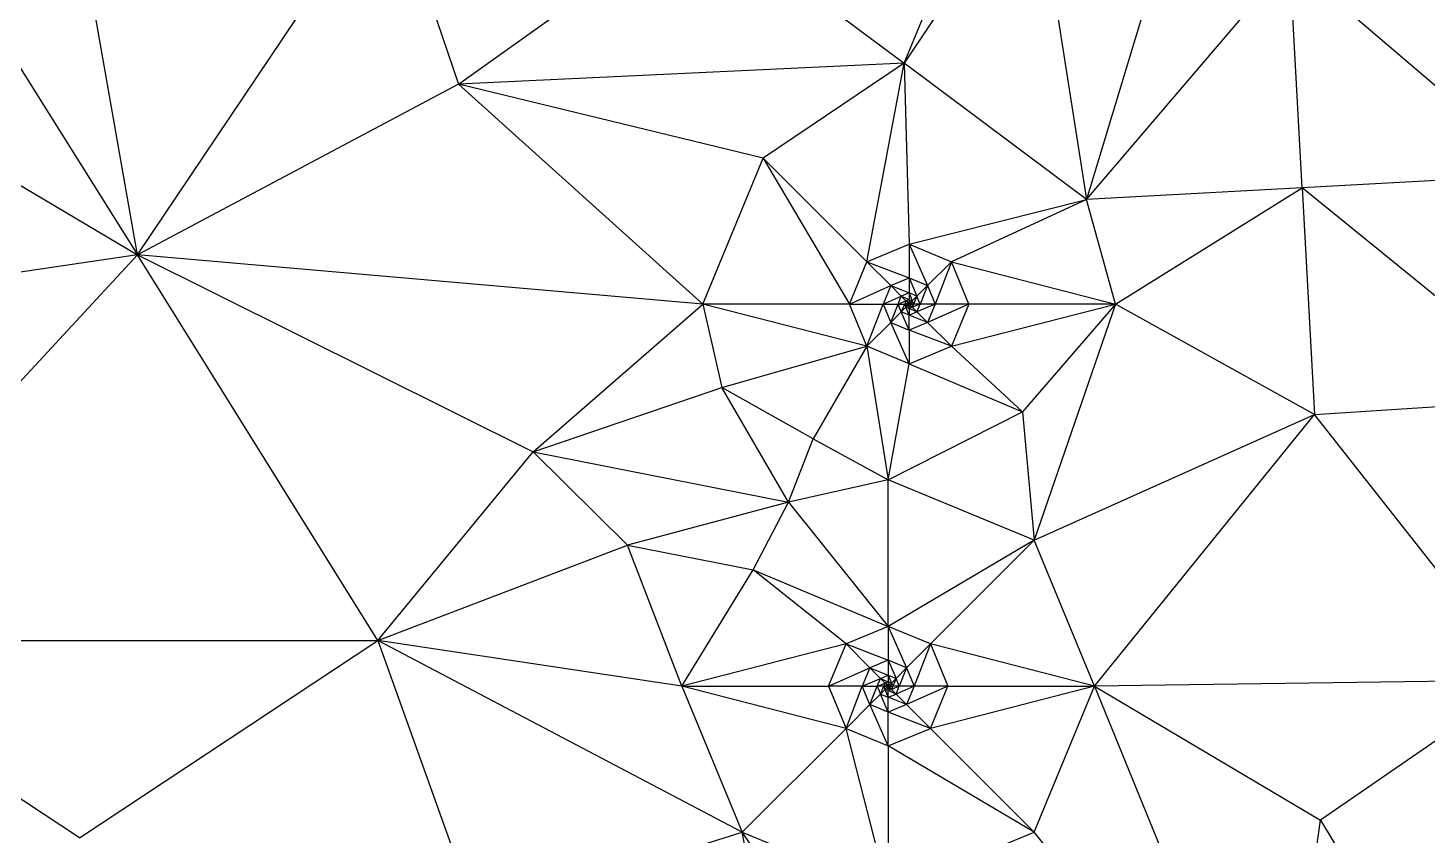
# Model space of a CAD drawing. Header units: inches. Extents: x 2000000 to 2613718, y 1000000 to 1269741.
# Drawn here: x 2611654 to 2612122.8, y 1269108.1 to 1269378.4 of the extents above; entities that cross this region are included whole.
import ezdxf

# ---------------------------------------------------------------- set-up
doc = ezdxf.new("R2010")
doc.units = ezdxf.units.IN
doc.header["$MEASUREMENT"] = 0

msp = doc.modelspace()

# ---------------------------------------------------------------- linework, layer by layer
for points, elevation in [([(2611941.54, 1269157.95), (2611941.69, 1269158.3)], 246.55), ([(2611941.54, 1269157.95), (2611941.69, 1269158.3)], 246.55), ([(2611941.69, 1269158.3), (2611942.04, 1269158.45)], 246.55), ([(2611941.69, 1269158.3), (2611942.04, 1269158.45)], 246.55), ([(2611942.04, 1269157.97), (2611941.69, 1269158.3)], 246.55), ([(2611942.04, 1269157.97), (2611941.69, 1269158.3)], 246.55), ([(2611942.04, 1269158.45), (2611942.39, 1269158.3)], 246.55), ([(2611942.04, 1269158.45), (2611942.04, 1269157.97)], 246.55), ([(2611942.04, 1269158.45), (2611942.39, 1269158.3)], 246.55), ([(2611942.04, 1269158.45), (2611942.04, 1269157.97)], 246.55), ([(2611942.39, 1269158.3), (2611942.04, 1269157.97)], 246.55), ([(2611942.39, 1269158.3), (2611942.04, 1269157.97)], 246.55), ([(2611942.54, 1269157.95), (2611942.39, 1269158.3)], 246.55), ([(2611942.54, 1269157.95), (2611942.39, 1269158.3)], 246.55), ([(2611922.04, 1269157.95), (2611927.9, 1269143.81)], 246.74), ([(2611922.04, 1269157.95), (2611927.9, 1269143.81)], 246.74), ([(2611941.54, 1269157.95), (2611942.04, 1269157.97)], 246.55), ([(2611941.54, 1269157.95), (2611942.04, 1269157.97)], 246.55), ([(2611941.54, 1269157.95), (2611941.69, 1269157.6)], 246.55), ([(2611941.54, 1269157.95), (2611941.69, 1269157.6)], 246.55), ([(2611942.04, 1269157.97), (2611941.69, 1269157.6)], 246.55), ([(2611942.04, 1269157.97), (2611941.69, 1269157.6)], 246.55), ([(2611941.69, 1269157.6), (2611942.04, 1269157.45)], 246.55), ([(2611941.69, 1269157.6), (2611942.04, 1269157.45)], 246.55), ([(2611942.04, 1269157.97), (2611942.54, 1269157.95)], 246.55), ([(2611942.04, 1269157.45), (2611942.04, 1269157.97)], 246.55), ([(2611942.39, 1269157.6), (2611942.04, 1269157.97)], 246.55), ([(2611942.04, 1269157.97), (2611942.54, 1269157.95)], 246.55), ([(2611942.04, 1269157.45), (2611942.04, 1269157.97)], 246.55), ([(2611942.39, 1269157.6), (2611942.04, 1269157.97)], 246.55), ([(2611942.04, 1269157.45), (2611942.39, 1269157.6)], 246.55), ([(2611942.04, 1269157.45), (2611942.39, 1269157.6)], 246.55), ([(2611942.39, 1269157.6), (2611942.54, 1269157.95)], 246.55), ([(2611942.39, 1269157.6), (2611942.54, 1269157.95)], 246.55)]:
    msp.add_lwpolyline(points, dxfattribs=dict(elevation=elevation))
for points in [[(2611947.34, 1269366.58, 246.87), (2611976.9, 1269437.81, 246.6)], [(2611947.34, 1269366.58, 246.87), (2611976.9, 1269437.81, 246.6)], [(2611991.04, 1269431.95, 246.65), (2611947.34, 1269366.58, 246.87)], [(2611991.04, 1269431.95, 246.65), (2611947.34, 1269366.58, 246.87)], [(2611991.04, 1269431.95, 246.65), (2612008.48, 1269320.97, 247.14)], [(2611991.04, 1269431.95, 246.65), (2612008.48, 1269320.97, 247.14)], [(2611690.6, 1269302.46, 245.62), (2611774.92, 1269427.9, 245.98)], [(2611690.6, 1269302.46, 245.62), (2611774.92, 1269427.9, 245.98)], [(2611774.92, 1269427.9, 245.98), (2611798.14, 1269359.53, 246.11)], [(2611774.92, 1269427.9, 245.98), (2611798.14, 1269359.53, 246.11)], [(2611616.3, 1269420.9, 245.48), (2611690.6, 1269302.46, 245.62)], [(2611616.3, 1269420.9, 245.48), (2611690.6, 1269302.46, 245.62)], [(2611798.14, 1269359.53, 246.11), (2611879.21, 1269417.41, 246.49)], [(2611798.14, 1269359.53, 246.11), (2611879.21, 1269417.41, 246.49)], [(2611879.21, 1269417.41, 246.49), (2611947.34, 1269366.58, 246.87)], [(2611879.21, 1269417.41, 246.49), (2611947.34, 1269366.58, 246.87)], [(2612033.91, 1269405.11, 246.97), (2612008.48, 1269320.97, 247.14)], [(2612033.91, 1269405.11, 246.97), (2612008.48, 1269320.97, 247.14)], [(2612008.48, 1269320.97, 247.14), (2612076.58, 1269400.79, 247.15)], [(2612008.48, 1269320.97, 247.14), (2612076.58, 1269400.79, 247.15)], [(2612076.58, 1269400.79, 247.15), (2612160.34, 1269329.17, 247.62)], [(2612080.68, 1269324.87, 247.39), (2612076.58, 1269400.79, 247.15)], [(2612076.58, 1269400.79, 247.15), (2612160.34, 1269329.17, 247.62)], [(2612080.68, 1269324.87, 247.39), (2612076.58, 1269400.79, 247.15)], [(2611690.6, 1269302.46, 245.62), (2611676.04, 1269385.48, 245.62)], [(2611690.6, 1269302.46, 245.62), (2611676.04, 1269385.48, 245.62)], [(2611571.12, 1269373.29, 245.4), (2611690.6, 1269302.46, 245.62)], [(2611571.12, 1269373.29, 245.4), (2611690.6, 1269302.46, 245.62)], [(2611947.34, 1269366.58, 246.87), (2611798.14, 1269359.53, 246.11)], [(2611947.34, 1269366.58, 246.87), (2611798.14, 1269359.53, 246.11)], [(2611947.34, 1269366.58, 246.87), (2611900.16, 1269334.83, 246.66)], [(2611947.34, 1269366.58, 246.87), (2611900.16, 1269334.83, 246.66)], [(2611934.9, 1269300.09, 246.85), (2611947.34, 1269366.58, 246.87)], [(2611934.9, 1269300.09, 246.85), (2611947.34, 1269366.58, 246.87)], [(2612008.48, 1269320.97, 247.14), (2611947.34, 1269366.58, 246.87)], [(2611947.34, 1269366.58, 246.87), (2611949.04, 1269305.95, 246.91)], [(2612008.48, 1269320.97, 247.14), (2611947.34, 1269366.58, 246.87)], [(2611947.34, 1269366.58, 246.87), (2611949.04, 1269305.95, 246.91)], [(2611798.14, 1269359.53, 246.11), (2611690.6, 1269302.46, 245.62)], [(2611798.14, 1269359.53, 246.11), (2611690.6, 1269302.46, 245.62)], [(2611798.14, 1269359.53, 246.11), (2611879.91, 1269285.95, 246.6)], [(2611900.16, 1269334.83, 246.66), (2611798.14, 1269359.53, 246.11)], [(2611798.14, 1269359.53, 246.11), (2611879.91, 1269285.95, 246.6)], [(2611900.16, 1269334.83, 246.66), (2611798.14, 1269359.53, 246.11)], [(2611879.91, 1269285.95, 246.6), (2611900.16, 1269334.83, 246.66)], [(2611879.91, 1269285.95, 246.6), (2611900.16, 1269334.83, 246.66)], [(2611934.9, 1269300.09, 246.85), (2611900.16, 1269334.83, 246.66)], [(2611900.16, 1269334.83, 246.66), (2611929.04, 1269285.95, 246.84)], [(2611934.9, 1269300.09, 246.85), (2611900.16, 1269334.83, 246.66)], [(2611900.16, 1269334.83, 246.66), (2611929.04, 1269285.95, 246.84)], [(2612160.34, 1269329.17, 247.62), (2612080.68, 1269324.87, 247.39)], [(2612160.34, 1269329.17, 247.62), (2612080.68, 1269324.87, 247.39)], [(2612080.68, 1269324.87, 247.39), (2612008.48, 1269320.97, 247.14)], [(2612080.68, 1269324.87, 247.39), (2612008.48, 1269320.97, 247.14)], [(2612018.17, 1269285.95, 247.21), (2612080.68, 1269324.87, 247.39)], [(2612018.17, 1269285.95, 247.21), (2612080.68, 1269324.87, 247.39)], [(2612080.68, 1269324.87, 247.39), (2612084.79, 1269248.94, 247.52)], [(2612167.5, 1269254.33, 247.74), (2612080.68, 1269324.87, 247.39)], [(2612080.68, 1269324.87, 247.39), (2612084.79, 1269248.94, 247.52)], [(2612167.5, 1269254.33, 247.74), (2612080.68, 1269324.87, 247.39)], [(2611949.04, 1269305.95, 246.91), (2612008.48, 1269320.97, 247.14)], [(2611949.04, 1269305.95, 246.91), (2612008.48, 1269320.97, 247.14)], [(2612008.48, 1269320.97, 247.14), (2611963.18, 1269300.09, 246.97)], [(2612008.48, 1269320.97, 247.14), (2611963.18, 1269300.09, 246.97)], [(2612018.17, 1269285.95, 247.21), (2612008.48, 1269320.97, 247.14)], [(2612018.17, 1269285.95, 247.21), (2612008.48, 1269320.97, 247.14)], [(2611934.9, 1269300.09, 246.85), (2611949.04, 1269305.95, 246.91)], [(2611934.9, 1269300.09, 246.85), (2611949.04, 1269305.95, 246.91)], [(2611949.04, 1269305.95, 246.91), (2611963.18, 1269300.09, 246.97)], [(2611949.04, 1269305.95, 246.91), (2611955.21, 1269292.12, 246.94)], [(2611949.04, 1269305.95, 246.91), (2611949.04, 1269294.68, 246.92)], [(2611949.04, 1269305.95, 246.91), (2611963.18, 1269300.09, 246.97)], [(2611949.04, 1269305.95, 246.91), (2611955.21, 1269292.12, 246.94)], [(2611949.04, 1269305.95, 246.91), (2611949.04, 1269294.68, 246.92)], [(2611690.6, 1269302.46, 245.62), (2611476.92, 1269270.84, 245.31)], [(2611690.6, 1269302.46, 245.62), (2611476.92, 1269270.84, 245.31)], [(2611571.12, 1269173.29, 245.43), (2611690.6, 1269302.46, 245.62)], [(2611571.12, 1269173.29, 245.43), (2611690.6, 1269302.46, 245.62)], [(2611690.6, 1269302.46, 245.62), (2611823.08, 1269236.45, 246.29)], [(2611879.91, 1269285.95, 246.6), (2611690.6, 1269302.46, 245.62)], [(2611771.12, 1269173.29, 246.04), (2611690.6, 1269302.46, 245.62)], [(2611690.6, 1269302.46, 245.62), (2611823.08, 1269236.45, 246.29)], [(2611879.91, 1269285.95, 246.6), (2611690.6, 1269302.46, 245.62)], [(2611771.12, 1269173.29, 246.04), (2611690.6, 1269302.46, 245.62)], [(2611929.04, 1269285.95, 246.84), (2611934.9, 1269300.09, 246.85)], [(2611929.04, 1269285.95, 246.84), (2611934.9, 1269300.09, 246.85)], [(2611934.9, 1269300.09, 246.85), (2611949.04, 1269294.68, 246.92)], [(2611934.9, 1269300.09, 246.85), (2611942.87, 1269292.12, 246.89)], [(2611934.9, 1269300.09, 246.85), (2611949.04, 1269294.68, 246.92)], [(2611934.9, 1269300.09, 246.85), (2611942.87, 1269292.12, 246.89)], [(2611963.18, 1269300.09, 246.97), (2611955.21, 1269292.12, 246.94)], [(2611963.18, 1269300.09, 246.97), (2611955.21, 1269292.12, 246.94)], [(2611963.18, 1269300.09, 246.97), (2611957.77, 1269285.95, 246.96)], [(2611963.18, 1269300.09, 246.97), (2611957.77, 1269285.95, 246.96)], [(2611963.18, 1269300.09, 246.97), (2612018.17, 1269285.95, 247.21)], [(2611969.04, 1269285.95, 247.01), (2611963.18, 1269300.09, 246.97)], [(2611963.18, 1269300.09, 246.97), (2612018.17, 1269285.95, 247.21)], [(2611969.04, 1269285.95, 247.01), (2611963.18, 1269300.09, 246.97)], [(2611942.87, 1269292.12, 246.89), (2611949.04, 1269294.68, 246.92)], [(2611942.87, 1269292.12, 246.89), (2611949.04, 1269294.68, 246.92)], [(2611949.04, 1269294.68, 246.92), (2611955.21, 1269292.12, 246.94)], [(2611949.04, 1269294.68, 246.92), (2611951.67, 1269288.58, 246.93)], [(2611949.04, 1269294.68, 246.92), (2611949.04, 1269289.67, 246.91)], [(2611949.04, 1269294.68, 246.92), (2611955.21, 1269292.12, 246.94)], [(2611949.04, 1269294.68, 246.92), (2611951.67, 1269288.58, 246.93)], [(2611949.04, 1269294.68, 246.92), (2611949.04, 1269289.67, 246.91)], [(2611929.04, 1269285.95, 246.84), (2611942.87, 1269292.12, 246.89)], [(2611929.04, 1269285.95, 246.84), (2611942.87, 1269292.12, 246.89)], [(2611942.87, 1269292.12, 246.89), (2611940.31, 1269285.95, 246.88)], [(2611942.87, 1269292.12, 246.89), (2611940.31, 1269285.95, 246.88)], [(2611946.41, 1269288.58, 246.9), (2611942.87, 1269292.12, 246.89)], [(2611942.87, 1269292.12, 246.89), (2611949.04, 1269289.67, 246.91)], [(2611946.41, 1269288.58, 246.9), (2611942.87, 1269292.12, 246.89)], [(2611942.87, 1269292.12, 246.89), (2611949.04, 1269289.67, 246.91)], [(2611949.04, 1269289.67, 246.91), (2611946.41, 1269288.58, 246.9)], [(2611949.04, 1269289.67, 246.91), (2611946.41, 1269288.58, 246.9)], [(2611951.67, 1269288.58, 246.93), (2611949.04, 1269289.67, 246.91)], [(2611949.04, 1269289.67, 246.91), (2611950.09, 1269287, 246.92)], [(2611949.04, 1269289.67, 246.91), (2611949.04, 1269287.44, 246.91)], [(2611951.67, 1269288.58, 246.93), (2611949.04, 1269289.67, 246.91)], [(2611949.04, 1269289.67, 246.91), (2611950.09, 1269287, 246.92)], [(2611949.04, 1269289.67, 246.91), (2611949.04, 1269287.44, 246.91)], [(2611955.21, 1269292.12, 246.94), (2611951.67, 1269288.58, 246.93)], [(2611955.21, 1269292.12, 246.94), (2611951.67, 1269288.58, 246.93)], [(2611955.21, 1269292.12, 246.94), (2611952.76, 1269285.95, 246.93)], [(2611955.21, 1269292.12, 246.94), (2611952.76, 1269285.95, 246.93)], [(2611955.21, 1269292.12, 246.94), (2611957.77, 1269285.95, 246.96)], [(2611955.21, 1269292.12, 246.94), (2611957.77, 1269285.95, 246.96)], [(2611823.08, 1269236.45, 246.29), (2611879.91, 1269285.95, 246.6)], [(2611823.08, 1269236.45, 246.29), (2611879.91, 1269285.95, 246.6)], [(2611879.91, 1269285.95, 246.6), (2611886.36, 1269258.02, 246.65)], [(2611934.9, 1269271.81, 246.87), (2611879.91, 1269285.95, 246.6)], [(2611929.04, 1269285.95, 246.84), (2611879.91, 1269285.95, 246.6)], [(2611879.91, 1269285.95, 246.6), (2611886.36, 1269258.02, 246.65)], [(2611934.9, 1269271.81, 246.87), (2611879.91, 1269285.95, 246.6)], [(2611929.04, 1269285.95, 246.84), (2611879.91, 1269285.95, 246.6)], [(2611929.04, 1269285.95, 246.84), (2611940.31, 1269285.95, 246.88)], [(2611934.9, 1269271.81, 246.87), (2611929.04, 1269285.95, 246.84)], [(2611929.04, 1269285.95, 246.84), (2611940.31, 1269285.95, 246.88)], [(2611934.9, 1269271.81, 246.87), (2611929.04, 1269285.95, 246.84)], [(2611934.9, 1269271.81, 246.87), (2611940.31, 1269285.95, 246.88)], [(2611934.9, 1269271.81, 246.87), (2611940.31, 1269285.95, 246.88)], [(2611940.31, 1269285.95, 246.88), (2611946.41, 1269288.58, 246.9)], [(2611940.31, 1269285.95, 246.88), (2611946.41, 1269288.58, 246.9)], [(2611940.31, 1269285.95, 246.88), (2611945.32, 1269285.95, 246.9)], [(2611940.31, 1269285.95, 246.88), (2611942.87, 1269279.78, 246.9)], [(2611940.31, 1269285.95, 246.88), (2611945.32, 1269285.95, 246.9)], [(2611940.31, 1269285.95, 246.88), (2611942.87, 1269279.78, 246.9)], [(2611942.87, 1269279.78, 246.9), (2611945.32, 1269285.95, 246.9)], [(2611942.87, 1269279.78, 246.9), (2611945.32, 1269285.95, 246.9)], [(2611945.32, 1269285.95, 246.9), (2611946.41, 1269288.58, 246.9)], [(2611945.32, 1269285.95, 246.9), (2611946.41, 1269288.58, 246.9)], [(2611945.32, 1269285.95, 246.9), (2611947.99, 1269287, 246.91)], [(2611945.32, 1269285.95, 246.9), (2611947.99, 1269287, 246.91)], [(2611946.41, 1269283.32, 246.91), (2611945.32, 1269285.95, 246.9)], [(2611945.32, 1269285.95, 246.9), (2611947.55, 1269285.95, 246.9)], [(2611946.41, 1269283.32, 246.91), (2611945.32, 1269285.95, 246.9)], [(2611945.32, 1269285.95, 246.9), (2611947.55, 1269285.95, 246.9)], [(2611946.41, 1269288.58, 246.9), (2611949.04, 1269287.44, 246.91)], [(2611946.41, 1269288.58, 246.9), (2611947.99, 1269287, 246.91)], [(2611946.41, 1269288.58, 246.9), (2611949.04, 1269287.44, 246.91)], [(2611946.41, 1269288.58, 246.9), (2611947.99, 1269287, 246.91)], [(2611946.41, 1269283.32, 246.91), (2611947.55, 1269285.95, 246.9)], [(2611946.41, 1269283.32, 246.91), (2611947.55, 1269285.95, 246.9)], [(2611946.41, 1269283.32, 246.91), (2611947.99, 1269284.9, 246.91)], [(2611946.41, 1269283.32, 246.91), (2611947.99, 1269284.9, 246.91)], [(2611947.99, 1269287, 246.91), (2611947.55, 1269285.95, 246.9)], [(2611947.99, 1269287, 246.91), (2611947.55, 1269285.95, 246.9)], [(2611947.55, 1269285.95, 246.9), (2611948.69, 1269286.3, 246.91)], [(2611947.55, 1269285.95, 246.9), (2611948.69, 1269286.3, 246.91)], [(2611947.55, 1269285.95, 246.9), (2611948.54, 1269285.95, 246.9)], [(2611947.55, 1269285.95, 246.9), (2611947.99, 1269284.9, 246.91)], [(2611947.55, 1269285.95, 246.9), (2611948.54, 1269285.95, 246.9)], [(2611947.55, 1269285.95, 246.9), (2611947.99, 1269284.9, 246.91)], [(2611947.99, 1269287, 246.91), (2611949.04, 1269287.44, 246.91)], [(2611947.99, 1269287, 246.91), (2611949.04, 1269287.44, 246.91)], [(2611948.69, 1269286.3, 246.91), (2611947.99, 1269287, 246.91)], [(2611947.99, 1269287, 246.91), (2611949.04, 1269286.45, 246.91)], [(2611948.69, 1269286.3, 246.91), (2611947.99, 1269287, 246.91)], [(2611947.99, 1269287, 246.91), (2611949.04, 1269286.45, 246.91)], [(2611947.99, 1269284.9, 246.91), (2611948.54, 1269285.95, 246.9)], [(2611947.99, 1269284.9, 246.91), (2611948.54, 1269285.95, 246.9)], [(2611947.99, 1269284.9, 246.91), (2611948.69, 1269285.6, 246.89)], [(2611947.99, 1269284.9, 246.91), (2611948.69, 1269285.6, 246.89)], [(2611947.99, 1269284.9, 246.91), (2611949.04, 1269284.46, 246.91)], [(2611949.04, 1269282.23, 246.92), (2611947.99, 1269284.9, 246.91)], [(2611947.99, 1269284.9, 246.91), (2611949.04, 1269284.46, 246.91)], [(2611949.04, 1269282.23, 246.92), (2611947.99, 1269284.9, 246.91)], [(2611948.54, 1269285.95, 246.9), (2611948.69, 1269286.3, 246.91)], [(2611948.54, 1269285.95, 246.9), (2611948.69, 1269286.3, 246.91)], [(2611948.54, 1269285.95, 246.9), (2611949.04, 1269285.96, 246.9)], [(2611948.54, 1269285.95, 246.9), (2611949.04, 1269285.96, 246.9)], [(2611948.69, 1269285.6, 246.89), (2611948.54, 1269285.95, 246.9)], [(2611948.69, 1269285.6, 246.89), (2611948.54, 1269285.95, 246.9)], [(2611949.04, 1269286.45, 246.91), (2611948.69, 1269286.3, 246.91)], [(2611949.04, 1269286.45, 246.91), (2611948.69, 1269286.3, 246.91)], [(2611949.04, 1269285.96, 246.9), (2611948.69, 1269286.3, 246.91)], [(2611949.04, 1269285.96, 246.9), (2611948.69, 1269286.3, 246.91)], [(2611949.04, 1269285.96, 246.9), (2611948.69, 1269285.6, 246.89)], [(2611949.04, 1269285.96, 246.9), (2611948.69, 1269285.6, 246.89)], [(2611949.04, 1269284.46, 246.91), (2611948.69, 1269285.6, 246.89)], [(2611949.04, 1269285.45, 246.9), (2611948.69, 1269285.6, 246.89)], [(2611949.04, 1269284.46, 246.91), (2611948.69, 1269285.6, 246.89)], [(2611949.04, 1269285.45, 246.9), (2611948.69, 1269285.6, 246.89)], [(2611949.04, 1269287.44, 246.91), (2611950.09, 1269287, 246.92)], [(2611949.04, 1269287.44, 246.91), (2611949.39, 1269286.3, 246.91)], [(2611949.04, 1269287.44, 246.91), (2611949.04, 1269286.45, 246.91)], [(2611949.04, 1269287.44, 246.91), (2611950.09, 1269287, 246.92)], [(2611949.04, 1269287.44, 246.91), (2611949.39, 1269286.3, 246.91)], [(2611949.04, 1269287.44, 246.91), (2611949.04, 1269286.45, 246.91)], [(2611949.39, 1269286.3, 246.91), (2611949.04, 1269286.45, 246.91)], [(2611949.04, 1269286.45, 246.91), (2611949.04, 1269285.96, 246.9)], [(2611949.39, 1269286.3, 246.91), (2611949.04, 1269286.45, 246.91)], [(2611949.04, 1269286.45, 246.91), (2611949.04, 1269285.96, 246.9)], [(2611949.39, 1269286.3, 246.91), (2611949.04, 1269285.96, 246.9)], [(2611949.39, 1269286.3, 246.91), (2611949.04, 1269285.96, 246.9)], [(2611949.04, 1269285.96, 246.9), (2611949.54, 1269285.95, 246.91)], [(2611949.04, 1269285.45, 246.9), (2611949.04, 1269285.96, 246.9)], [(2611949.39, 1269285.6, 246.91), (2611949.04, 1269285.96, 246.9)], [(2611949.04, 1269285.96, 246.9), (2611949.54, 1269285.95, 246.91)], [(2611949.04, 1269285.45, 246.9), (2611949.04, 1269285.96, 246.9)], [(2611949.39, 1269285.6, 246.91), (2611949.04, 1269285.96, 246.9)], [(2611949.04, 1269285.45, 246.9), (2611949.39, 1269285.6, 246.91)], [(2611949.04, 1269285.45, 246.9), (2611949.39, 1269285.6, 246.91)], [(2611949.04, 1269284.46, 246.91), (2611949.04, 1269285.45, 246.9)], [(2611950.09, 1269284.9, 246.92), (2611949.04, 1269285.45, 246.9)], [(2611949.04, 1269284.46, 246.91), (2611949.04, 1269285.45, 246.9)], [(2611950.09, 1269284.9, 246.92), (2611949.04, 1269285.45, 246.9)], [(2611950.09, 1269284.9, 246.92), (2611949.04, 1269284.46, 246.91)], [(2611950.09, 1269284.9, 246.92), (2611949.04, 1269284.46, 246.91)], [(2611950.09, 1269287, 246.92), (2611949.39, 1269286.3, 246.91)], [(2611950.09, 1269287, 246.92), (2611949.39, 1269286.3, 246.91)], [(2611949.54, 1269285.95, 246.91), (2611949.39, 1269286.3, 246.91)], [(2611949.54, 1269285.95, 246.91), (2611949.39, 1269286.3, 246.91)], [(2611950.53, 1269285.95, 246.92), (2611949.39, 1269285.6, 246.91)], [(2611949.54, 1269285.95, 246.91), (2611949.39, 1269285.6, 246.91)], [(2611950.53, 1269285.95, 246.92), (2611949.39, 1269285.6, 246.91)], [(2611949.54, 1269285.95, 246.91), (2611949.39, 1269285.6, 246.91)], [(2611950.09, 1269284.9, 246.92), (2611949.39, 1269285.6, 246.91)], [(2611950.09, 1269284.9, 246.92), (2611949.39, 1269285.6, 246.91)], [(2611950.09, 1269287, 246.92), (2611949.54, 1269285.95, 246.91)], [(2611950.09, 1269287, 246.92), (2611949.54, 1269285.95, 246.91)], [(2611950.53, 1269285.95, 246.92), (2611949.54, 1269285.95, 246.91)], [(2611950.53, 1269285.95, 246.92), (2611949.54, 1269285.95, 246.91)], [(2611951.67, 1269288.58, 246.93), (2611950.09, 1269287, 246.92)], [(2611951.67, 1269288.58, 246.93), (2611950.09, 1269287, 246.92)], [(2611950.09, 1269287, 246.92), (2611950.53, 1269285.95, 246.92)], [(2611950.09, 1269287, 246.92), (2611950.53, 1269285.95, 246.92)], [(2611952.76, 1269285.95, 246.93), (2611950.09, 1269284.9, 246.92)], [(2611950.53, 1269285.95, 246.92), (2611950.09, 1269284.9, 246.92)], [(2611952.76, 1269285.95, 246.93), (2611950.09, 1269284.9, 246.92)], [(2611950.53, 1269285.95, 246.92), (2611950.09, 1269284.9, 246.92)], [(2611951.67, 1269283.32, 246.93), (2611950.09, 1269284.9, 246.92)], [(2611951.67, 1269283.32, 246.93), (2611950.09, 1269284.9, 246.92)], [(2611951.67, 1269288.58, 246.93), (2611950.53, 1269285.95, 246.92)], [(2611951.67, 1269288.58, 246.93), (2611950.53, 1269285.95, 246.92)], [(2611952.76, 1269285.95, 246.93), (2611950.53, 1269285.95, 246.92)], [(2611952.76, 1269285.95, 246.93), (2611950.53, 1269285.95, 246.92)], [(2611952.76, 1269285.95, 246.93), (2611951.67, 1269288.58, 246.93)], [(2611952.76, 1269285.95, 246.93), (2611951.67, 1269288.58, 246.93)], [(2611951.67, 1269283.32, 246.93), (2611952.76, 1269285.95, 246.93)], [(2611957.77, 1269285.95, 246.96), (2611951.67, 1269283.32, 246.93)], [(2611951.67, 1269283.32, 246.93), (2611952.76, 1269285.95, 246.93)], [(2611957.77, 1269285.95, 246.96), (2611951.67, 1269283.32, 246.93)], [(2611957.77, 1269285.95, 246.96), (2611952.76, 1269285.95, 246.93)], [(2611957.77, 1269285.95, 246.96), (2611952.76, 1269285.95, 246.93)], [(2611969.04, 1269285.95, 247.01), (2611955.21, 1269279.78, 246.96)], [(2611957.77, 1269285.95, 246.96), (2611955.21, 1269279.78, 246.96)], [(2611969.04, 1269285.95, 247.01), (2611955.21, 1269279.78, 246.96)], [(2611957.77, 1269285.95, 246.96), (2611955.21, 1269279.78, 246.96)], [(2611969.04, 1269285.95, 247.01), (2611957.77, 1269285.95, 246.96)], [(2611969.04, 1269285.95, 247.01), (2611957.77, 1269285.95, 246.96)], [(2611969.04, 1269285.95, 247.01), (2611963.18, 1269271.81, 247)], [(2611963.18, 1269271.81, 247), (2612018.17, 1269285.95, 247.21)], [(2611969.04, 1269285.95, 247.01), (2611963.18, 1269271.81, 247)], [(2611963.18, 1269271.81, 247), (2612018.17, 1269285.95, 247.21)], [(2612018.17, 1269285.95, 247.21), (2611969.04, 1269285.95, 247.01)], [(2612018.17, 1269285.95, 247.21), (2611969.04, 1269285.95, 247.01)], [(2612018.17, 1269285.95, 247.21), (2611986.99, 1269249.85, 247.13)], [(2612018.17, 1269285.95, 247.21), (2611986.99, 1269249.85, 247.13)], [(2612018.17, 1269285.95, 247.21), (2611990.92, 1269206.83, 247.17)], [(2612018.17, 1269285.95, 247.21), (2611990.92, 1269206.83, 247.17)], [(2612084.79, 1269248.94, 247.52), (2612018.17, 1269285.95, 247.21)], [(2612084.79, 1269248.94, 247.52), (2612018.17, 1269285.95, 247.21)], [(2611942.87, 1269279.78, 246.9), (2611946.41, 1269283.32, 246.91)], [(2611942.87, 1269279.78, 246.9), (2611946.41, 1269283.32, 246.91)], [(2611949.04, 1269277.22, 246.93), (2611946.41, 1269283.32, 246.91)], [(2611949.04, 1269282.23, 246.92), (2611946.41, 1269283.32, 246.91)], [(2611949.04, 1269277.22, 246.93), (2611946.41, 1269283.32, 246.91)], [(2611949.04, 1269282.23, 246.92), (2611946.41, 1269283.32, 246.91)], [(2611949.04, 1269284.46, 246.91), (2611949.04, 1269282.23, 246.92)], [(2611951.67, 1269283.32, 246.93), (2611949.04, 1269284.46, 246.91)], [(2611949.04, 1269284.46, 246.91), (2611949.04, 1269282.23, 246.92)], [(2611951.67, 1269283.32, 246.93), (2611949.04, 1269284.46, 246.91)], [(2611949.04, 1269282.23, 246.92), (2611951.67, 1269283.32, 246.93)], [(2611949.04, 1269282.23, 246.92), (2611951.67, 1269283.32, 246.93)], [(2611949.04, 1269277.22, 246.93), (2611949.04, 1269282.23, 246.92)], [(2611955.21, 1269279.78, 246.96), (2611949.04, 1269282.23, 246.92)], [(2611949.04, 1269277.22, 246.93), (2611949.04, 1269282.23, 246.92)], [(2611955.21, 1269279.78, 246.96), (2611949.04, 1269282.23, 246.92)], [(2611955.21, 1269279.78, 246.96), (2611951.67, 1269283.32, 246.93)], [(2611955.21, 1269279.78, 246.96), (2611951.67, 1269283.32, 246.93)], [(2611934.9, 1269271.81, 246.87), (2611942.87, 1269279.78, 246.9)], [(2611934.9, 1269271.81, 246.87), (2611942.87, 1269279.78, 246.9)], [(2611942.87, 1269279.78, 246.9), (2611949.04, 1269277.22, 246.93)], [(2611949.04, 1269265.95, 246.95), (2611942.87, 1269279.78, 246.9)], [(2611942.87, 1269279.78, 246.9), (2611949.04, 1269277.22, 246.93)], [(2611949.04, 1269265.95, 246.95), (2611942.87, 1269279.78, 246.9)], [(2611955.21, 1269279.78, 246.96), (2611949.04, 1269277.22, 246.93)], [(2611955.21, 1269279.78, 246.96), (2611949.04, 1269277.22, 246.93)], [(2611949.04, 1269277.22, 246.93), (2611949.04, 1269265.95, 246.95)], [(2611963.18, 1269271.81, 247), (2611949.04, 1269277.22, 246.93)], [(2611949.04, 1269277.22, 246.93), (2611949.04, 1269265.95, 246.95)], [(2611963.18, 1269271.81, 247), (2611949.04, 1269277.22, 246.93)], [(2611963.18, 1269271.81, 247), (2611955.21, 1269279.78, 246.96)], [(2611963.18, 1269271.81, 247), (2611955.21, 1269279.78, 246.96)], [(2611886.36, 1269258.02, 246.65), (2611934.9, 1269271.81, 246.87)], [(2611886.36, 1269258.02, 246.65), (2611934.9, 1269271.81, 246.87)], [(2611934.9, 1269271.81, 246.87), (2611916.92, 1269240.76, 246.81)], [(2611934.9, 1269271.81, 246.87), (2611916.92, 1269240.76, 246.81)], [(2611949.04, 1269265.95, 246.95), (2611934.9, 1269271.81, 246.87)], [(2611934.9, 1269271.81, 246.87), (2611942.04, 1269227.08, 246.93)], [(2611949.04, 1269265.95, 246.95), (2611934.9, 1269271.81, 246.87)], [(2611934.9, 1269271.81, 246.87), (2611942.04, 1269227.08, 246.93)], [(2611949.04, 1269265.95, 246.95), (2611963.18, 1269271.81, 247)], [(2611949.04, 1269265.95, 246.95), (2611963.18, 1269271.81, 247)], [(2611986.99, 1269249.85, 247.13), (2611963.18, 1269271.81, 247)], [(2611986.99, 1269249.85, 247.13), (2611963.18, 1269271.81, 247)], [(2611942.04, 1269227.08, 246.93), (2611949.04, 1269265.95, 246.95)], [(2611942.04, 1269227.08, 246.93), (2611949.04, 1269265.95, 246.95)], [(2611949.04, 1269265.95, 246.95), (2611986.99, 1269249.85, 247.13)], [(2611949.04, 1269265.95, 246.95), (2611986.99, 1269249.85, 247.13)], [(2611823.08, 1269236.45, 246.29), (2611886.36, 1269258.02, 246.65)], [(2611823.08, 1269236.45, 246.29), (2611886.36, 1269258.02, 246.65)], [(2611908.65, 1269219.55, 246.77), (2611886.36, 1269258.02, 246.65)], [(2611916.92, 1269240.76, 246.81), (2611886.36, 1269258.02, 246.65)], [(2611908.65, 1269219.55, 246.77), (2611886.36, 1269258.02, 246.65)], [(2611916.92, 1269240.76, 246.81), (2611886.36, 1269258.02, 246.65)], [(2612084.79, 1269248.94, 247.52), (2612167.5, 1269254.33, 247.74)], [(2612084.79, 1269248.94, 247.52), (2612167.5, 1269254.33, 247.74)], [(2611942.04, 1269227.08, 246.93), (2611986.99, 1269249.85, 247.13)], [(2611942.04, 1269227.08, 246.93), (2611986.99, 1269249.85, 247.13)], [(2611986.99, 1269249.85, 247.13), (2611990.92, 1269206.83, 247.17)], [(2611986.99, 1269249.85, 247.13), (2611990.92, 1269206.83, 247.17)], [(2611990.92, 1269206.83, 247.17), (2612084.79, 1269248.94, 247.52)], [(2611990.92, 1269206.83, 247.17), (2612084.79, 1269248.94, 247.52)], [(2612011.17, 1269157.95, 247.3), (2612084.79, 1269248.94, 247.52)], [(2612011.17, 1269157.95, 247.3), (2612084.79, 1269248.94, 247.52)], [(2612154.96, 1269159.93, 247.8), (2612084.79, 1269248.94, 247.52)], [(2612154.96, 1269159.93, 247.8), (2612084.79, 1269248.94, 247.52)], [(2611908.65, 1269219.55, 246.77), (2611916.92, 1269240.76, 246.81)], [(2611908.65, 1269219.55, 246.77), (2611916.92, 1269240.76, 246.81)], [(2611916.92, 1269240.76, 246.81), (2611942.04, 1269227.08, 246.93)], [(2611916.92, 1269240.76, 246.81), (2611942.04, 1269227.08, 246.93)], [(2611771.12, 1269173.29, 246.04), (2611823.08, 1269236.45, 246.29)], [(2611771.12, 1269173.29, 246.04), (2611823.08, 1269236.45, 246.29)], [(2611823.08, 1269236.45, 246.29), (2611908.65, 1269219.55, 246.77)], [(2611854.72, 1269205.17, 246.52), (2611823.08, 1269236.45, 246.29)], [(2611823.08, 1269236.45, 246.29), (2611908.65, 1269219.55, 246.77)], [(2611854.72, 1269205.17, 246.52), (2611823.08, 1269236.45, 246.29)], [(2611942.04, 1269227.08, 246.93), (2611908.65, 1269219.55, 246.77)], [(2611942.04, 1269227.08, 246.93), (2611908.65, 1269219.55, 246.77)], [(2611942.04, 1269177.95, 246.86), (2611942.04, 1269227.08, 246.93)], [(2611990.92, 1269206.83, 247.17), (2611942.04, 1269227.08, 246.93)], [(2611942.04, 1269177.95, 246.86), (2611942.04, 1269227.08, 246.93)], [(2611990.92, 1269206.83, 247.17), (2611942.04, 1269227.08, 246.93)], [(2611908.65, 1269219.55, 246.77), (2611854.72, 1269205.17, 246.52)], [(2611908.65, 1269219.55, 246.77), (2611854.72, 1269205.17, 246.52)], [(2611896.78, 1269196.9, 246.71), (2611908.65, 1269219.55, 246.77)], [(2611896.78, 1269196.9, 246.71), (2611908.65, 1269219.55, 246.77)], [(2611908.65, 1269219.55, 246.77), (2611942.04, 1269177.95, 246.86)], [(2611908.65, 1269219.55, 246.77), (2611942.04, 1269177.95, 246.86)], [(2611771.12, 1269173.29, 246.04), (2611854.72, 1269205.17, 246.52)], [(2611771.12, 1269173.29, 246.04), (2611854.72, 1269205.17, 246.52)], [(2611854.72, 1269205.17, 246.52), (2611896.78, 1269196.9, 246.71)], [(2611872.91, 1269157.95, 246.63), (2611854.72, 1269205.17, 246.52)], [(2611854.72, 1269205.17, 246.52), (2611896.78, 1269196.9, 246.71)], [(2611872.91, 1269157.95, 246.63), (2611854.72, 1269205.17, 246.52)], [(2611990.92, 1269206.83, 247.17), (2611942.04, 1269177.95, 246.86)], [(2611990.92, 1269206.83, 247.17), (2611942.04, 1269177.95, 246.86)], [(2611990.92, 1269206.83, 247.17), (2611956.18, 1269172.09, 246.93)], [(2611990.92, 1269206.83, 247.17), (2611956.18, 1269172.09, 246.93)], [(2612011.17, 1269157.95, 247.3), (2611990.92, 1269206.83, 247.17)], [(2612011.17, 1269157.95, 247.3), (2611990.92, 1269206.83, 247.17)], [(2611872.91, 1269157.95, 246.63), (2611896.78, 1269196.9, 246.71)], [(2611872.91, 1269157.95, 246.63), (2611896.78, 1269196.9, 246.71)], [(2611896.78, 1269196.9, 246.71), (2611942.04, 1269177.95, 246.86)], [(2611927.9, 1269172.09, 246.77), (2611896.78, 1269196.9, 246.71)], [(2611896.78, 1269196.9, 246.71), (2611942.04, 1269177.95, 246.86)], [(2611927.9, 1269172.09, 246.77), (2611896.78, 1269196.9, 246.71)], [(2611942.04, 1269177.95, 246.86), (2611927.9, 1269172.09, 246.77)], [(2611942.04, 1269177.95, 246.86), (2611927.9, 1269172.09, 246.77)], [(2611956.18, 1269172.09, 246.93), (2611942.04, 1269177.95, 246.86)], [(2611942.04, 1269177.95, 246.86), (2611948.21, 1269164.12, 246.81)], [(2611942.04, 1269177.95, 246.86), (2611942.04, 1269166.68, 246.78)], [(2611956.18, 1269172.09, 246.93), (2611942.04, 1269177.95, 246.86)], [(2611942.04, 1269177.95, 246.86), (2611948.21, 1269164.12, 246.81)], [(2611942.04, 1269177.95, 246.86), (2611942.04, 1269166.68, 246.78)], [(2611671.21, 1269107.17, 245.73), (2611571.12, 1269173.29, 245.43)], [(2611571.12, 1269173.29, 245.43), (2611771.12, 1269173.29, 246.04)], [(2611671.21, 1269107.17, 245.73), (2611571.12, 1269173.29, 245.43)], [(2611571.12, 1269173.29, 245.43), (2611771.12, 1269173.29, 246.04)], [(2611671.21, 1269107.17, 245.73), (2611771.12, 1269173.29, 246.04)], [(2611671.21, 1269107.17, 245.73), (2611771.12, 1269173.29, 246.04)], [(2611771.12, 1269173.29, 246.04), (2611804.21, 1269081.07, 246.4)], [(2611893.16, 1269109.07, 246.79), (2611771.12, 1269173.29, 246.04)], [(2611872.91, 1269157.95, 246.63), (2611771.12, 1269173.29, 246.04)], [(2611771.12, 1269173.29, 246.04), (2611804.21, 1269081.07, 246.4)], [(2611893.16, 1269109.07, 246.79), (2611771.12, 1269173.29, 246.04)], [(2611872.91, 1269157.95, 246.63), (2611771.12, 1269173.29, 246.04)], [(2611927.9, 1269172.09, 246.77), (2611872.91, 1269157.95, 246.63)], [(2611927.9, 1269172.09, 246.77), (2611872.91, 1269157.95, 246.63)], [(2611922.04, 1269157.95, 246.74), (2611927.9, 1269172.09, 246.77)], [(2611922.04, 1269157.95, 246.74), (2611927.9, 1269172.09, 246.77)], [(2611927.9, 1269172.09, 246.77), (2611942.04, 1269166.68, 246.78)], [(2611927.9, 1269172.09, 246.77), (2611935.87, 1269164.12, 246.74)], [(2611927.9, 1269172.09, 246.77), (2611942.04, 1269166.68, 246.78)], [(2611927.9, 1269172.09, 246.77), (2611935.87, 1269164.12, 246.74)], [(2611956.18, 1269172.09, 246.93), (2611948.21, 1269164.12, 246.81)], [(2611956.18, 1269172.09, 246.93), (2611948.21, 1269164.12, 246.81)], [(2611956.18, 1269172.09, 246.93), (2611950.77, 1269157.95, 246.81)], [(2611956.18, 1269172.09, 246.93), (2611950.77, 1269157.95, 246.81)], [(2611956.18, 1269172.09, 246.93), (2611962.04, 1269157.95, 246.95)], [(2612011.17, 1269157.95, 247.3), (2611956.18, 1269172.09, 246.93)], [(2611956.18, 1269172.09, 246.93), (2611962.04, 1269157.95, 246.95)], [(2612011.17, 1269157.95, 247.3), (2611956.18, 1269172.09, 246.93)], [(2611922.04, 1269157.95, 246.74), (2611935.87, 1269164.12, 246.74)], [(2611922.04, 1269157.95, 246.74), (2611935.87, 1269164.12, 246.74)], [(2611935.87, 1269164.12, 246.74), (2611933.31, 1269157.95, 246.72)], [(2611935.87, 1269164.12, 246.74), (2611933.31, 1269157.95, 246.72)], [(2611942.04, 1269166.68, 246.78), (2611935.87, 1269164.12, 246.74)], [(2611942.04, 1269166.68, 246.78), (2611935.87, 1269164.12, 246.74)], [(2611935.87, 1269164.12, 246.74), (2611942.04, 1269161.67, 246.71)], [(2611935.87, 1269164.12, 246.74), (2611939.41, 1269160.58, 246.69)], [(2611935.87, 1269164.12, 246.74), (2611942.04, 1269161.67, 246.71)], [(2611935.87, 1269164.12, 246.74), (2611939.41, 1269160.58, 246.69)], [(2611948.21, 1269164.12, 246.81), (2611942.04, 1269166.68, 246.78)], [(2611942.04, 1269166.68, 246.78), (2611944.67, 1269160.58, 246.72)], [(2611942.04, 1269166.68, 246.78), (2611942.04, 1269161.67, 246.71)], [(2611948.21, 1269164.12, 246.81), (2611942.04, 1269166.68, 246.78)], [(2611942.04, 1269166.68, 246.78), (2611944.67, 1269160.58, 246.72)], [(2611942.04, 1269166.68, 246.78), (2611942.04, 1269161.67, 246.71)], [(2611944.67, 1269160.58, 246.72), (2611948.21, 1269164.12, 246.81)], [(2611944.67, 1269160.58, 246.72), (2611948.21, 1269164.12, 246.81)], [(2611948.21, 1269164.12, 246.81), (2611945.76, 1269157.95, 246.72)], [(2611948.21, 1269164.12, 246.81), (2611945.76, 1269157.95, 246.72)], [(2611948.21, 1269164.12, 246.81), (2611950.77, 1269157.95, 246.81)], [(2611948.21, 1269164.12, 246.81), (2611950.77, 1269157.95, 246.81)], [(2611933.31, 1269157.95, 246.72), (2611939.41, 1269160.58, 246.69)], [(2611933.31, 1269157.95, 246.72), (2611939.41, 1269160.58, 246.69)], [(2611938.32, 1269157.95, 246.68), (2611939.41, 1269160.58, 246.69)], [(2611938.32, 1269157.95, 246.68), (2611939.41, 1269160.58, 246.69)], [(2611938.32, 1269157.95, 246.68), (2611940.99, 1269159, 246.62)], [(2611938.32, 1269157.95, 246.68), (2611940.99, 1269159, 246.62)], [(2611939.41, 1269160.58, 246.69), (2611942.04, 1269161.67, 246.71)], [(2611939.41, 1269160.58, 246.69), (2611942.04, 1269161.67, 246.71)], [(2611939.41, 1269160.58, 246.69), (2611942.04, 1269159.44, 246.63)], [(2611939.41, 1269160.58, 246.69), (2611940.99, 1269159, 246.62)], [(2611939.41, 1269160.58, 246.69), (2611942.04, 1269159.44, 246.63)], [(2611939.41, 1269160.58, 246.69), (2611940.99, 1269159, 246.62)], [(2611940.99, 1269159, 246.62), (2611940.55, 1269157.95, 246.62)], [(2611940.99, 1269159, 246.62), (2611940.55, 1269157.95, 246.62)], [(2611940.55, 1269157.95, 246.62), (2611941.69, 1269158.3, 246.55)], [(2611940.55, 1269157.95, 246.62), (2611941.69, 1269158.3, 246.55)], [(2611942.04, 1269159.44, 246.63), (2611940.99, 1269159, 246.62)], [(2611942.04, 1269159.44, 246.63), (2611940.99, 1269159, 246.62)], [(2611940.99, 1269159, 246.62), (2611942.04, 1269158.45, 246.55)], [(2611940.99, 1269159, 246.62), (2611941.69, 1269158.3, 246.55)], [(2611940.99, 1269159, 246.62), (2611942.04, 1269158.45, 246.55)], [(2611940.99, 1269159, 246.62), (2611941.69, 1269158.3, 246.55)], [(2611942.04, 1269161.67, 246.71), (2611944.67, 1269160.58, 246.72)], [(2611942.04, 1269161.67, 246.71), (2611943.09, 1269159, 246.64)], [(2611942.04, 1269161.67, 246.71), (2611942.04, 1269159.44, 246.63)], [(2611942.04, 1269161.67, 246.71), (2611944.67, 1269160.58, 246.72)], [(2611942.04, 1269161.67, 246.71), (2611943.09, 1269159, 246.64)], [(2611942.04, 1269161.67, 246.71), (2611942.04, 1269159.44, 246.63)], [(2611943.09, 1269159, 246.64), (2611942.04, 1269159.44, 246.63)], [(2611942.04, 1269159.44, 246.63), (2611942.39, 1269158.3, 246.55)], [(2611942.04, 1269159.44, 246.63), (2611942.04, 1269158.45, 246.55)], [(2611943.09, 1269159, 246.64), (2611942.04, 1269159.44, 246.63)], [(2611942.04, 1269159.44, 246.63), (2611942.39, 1269158.3, 246.55)], [(2611942.04, 1269159.44, 246.63), (2611942.04, 1269158.45, 246.55)], [(2611942.39, 1269158.3, 246.55), (2611943.09, 1269159, 246.64)], [(2611942.39, 1269158.3, 246.55), (2611943.09, 1269159, 246.64)], [(2611942.54, 1269157.95, 246.55), (2611943.09, 1269159, 246.64)], [(2611942.54, 1269157.95, 246.55), (2611943.09, 1269159, 246.64)], [(2611944.67, 1269160.58, 246.72), (2611943.09, 1269159, 246.64)], [(2611944.67, 1269160.58, 246.72), (2611943.09, 1269159, 246.64)], [(2611943.09, 1269159, 246.64), (2611943.53, 1269157.95, 246.64)], [(2611943.09, 1269159, 246.64), (2611943.53, 1269157.95, 246.64)], [(2611944.67, 1269160.58, 246.72), (2611943.53, 1269157.95, 246.64)], [(2611944.67, 1269160.58, 246.72), (2611943.53, 1269157.95, 246.64)], [(2611945.76, 1269157.95, 246.72), (2611944.67, 1269160.58, 246.72)], [(2611945.76, 1269157.95, 246.72), (2611944.67, 1269160.58, 246.72)], [(2612154.96, 1269159.93, 247.8), (2612011.17, 1269157.95, 247.3)], [(2612154.96, 1269159.93, 247.8), (2612011.17, 1269157.95, 247.3)], [(2612154.96, 1269159.93, 247.8), (2612086.78, 1269113.11, 247.64)], [(2612154.96, 1269159.93, 247.8), (2612086.78, 1269113.11, 247.64)], [(2611872.91, 1269157.95, 246.63), (2611922.04, 1269157.95, 246.74)], [(2611872.91, 1269157.95, 246.63), (2611893.16, 1269109.07, 246.79)], [(2611927.9, 1269143.81, 246.74), (2611872.91, 1269157.95, 246.63)], [(2611872.91, 1269157.95, 246.63), (2611922.04, 1269157.95, 246.74)], [(2611872.91, 1269157.95, 246.63), (2611893.16, 1269109.07, 246.79)], [(2611927.9, 1269143.81, 246.74), (2611872.91, 1269157.95, 246.63)], [(2611933.31, 1269157.95, 246.72), (2611922.04, 1269157.95, 246.74)], [(2611933.31, 1269157.95, 246.72), (2611922.04, 1269157.95, 246.74)], [(2611927.9, 1269143.81, 246.74), (2611933.31, 1269157.95, 246.72)], [(2611927.9, 1269143.81, 246.74), (2611933.31, 1269157.95, 246.72)], [(2611933.31, 1269157.95, 246.72), (2611938.32, 1269157.95, 246.68)], [(2611935.87, 1269151.78, 246.7), (2611933.31, 1269157.95, 246.72)], [(2611933.31, 1269157.95, 246.72), (2611938.32, 1269157.95, 246.68)], [(2611935.87, 1269151.78, 246.7), (2611933.31, 1269157.95, 246.72)], [(2611935.87, 1269151.78, 246.7), (2611938.32, 1269157.95, 246.68)], [(2611935.87, 1269151.78, 246.7), (2611938.32, 1269157.95, 246.68)], [(2611935.87, 1269151.78, 246.7), (2611939.41, 1269155.32, 246.67)], [(2611935.87, 1269151.78, 246.7), (2611939.41, 1269155.32, 246.67)], [(2611940.55, 1269157.95, 246.62), (2611938.32, 1269157.95, 246.68)], [(2611938.32, 1269157.95, 246.68), (2611939.41, 1269155.32, 246.67)], [(2611940.55, 1269157.95, 246.62), (2611938.32, 1269157.95, 246.68)], [(2611938.32, 1269157.95, 246.68), (2611939.41, 1269155.32, 246.67)], [(2611939.41, 1269155.32, 246.67), (2611940.55, 1269157.95, 246.62)], [(2611939.41, 1269155.32, 246.67), (2611940.55, 1269157.95, 246.62)], [(2611939.41, 1269155.32, 246.67), (2611940.99, 1269156.9, 246.62)], [(2611939.41, 1269155.32, 246.67), (2611940.99, 1269156.9, 246.62)], [(2611939.41, 1269155.32, 246.67), (2611942.04, 1269154.23, 246.68)], [(2611942.04, 1269149.22, 246.73), (2611939.41, 1269155.32, 246.67)], [(2611939.41, 1269155.32, 246.67), (2611942.04, 1269154.23, 246.68)], [(2611942.04, 1269149.22, 246.73), (2611939.41, 1269155.32, 246.67)], [(2611940.55, 1269157.95, 246.62), (2611941.54, 1269157.95, 246.55)], [(2611940.99, 1269156.9, 246.62), (2611940.55, 1269157.95, 246.62)], [(2611940.55, 1269157.95, 246.62), (2611941.54, 1269157.95, 246.55)], [(2611940.99, 1269156.9, 246.62), (2611940.55, 1269157.95, 246.62)], [(2611941.54, 1269157.95, 246.55), (2611940.99, 1269156.9, 246.62)], [(2611941.54, 1269157.95, 246.55), (2611940.99, 1269156.9, 246.62)], [(2611940.99, 1269156.9, 246.62), (2611941.69, 1269157.6, 246.55)], [(2611940.99, 1269156.9, 246.62), (2611941.69, 1269157.6, 246.55)], [(2611942.04, 1269154.23, 246.68), (2611940.99, 1269156.9, 246.62)], [(2611942.04, 1269156.46, 246.62), (2611940.99, 1269156.9, 246.62)], [(2611942.04, 1269154.23, 246.68), (2611940.99, 1269156.9, 246.62)], [(2611942.04, 1269156.46, 246.62), (2611940.99, 1269156.9, 246.62)], [(2611941.69, 1269157.6, 246.55), (2611942.04, 1269156.46, 246.62)], [(2611941.69, 1269157.6, 246.55), (2611942.04, 1269156.46, 246.62)], [(2611942.04, 1269156.46, 246.62), (2611942.04, 1269157.45, 246.55)], [(2611942.04, 1269157.45, 246.55), (2611943.09, 1269156.9, 246.63)], [(2611942.04, 1269156.46, 246.62), (2611942.04, 1269157.45, 246.55)], [(2611942.04, 1269157.45, 246.55), (2611943.09, 1269156.9, 246.63)], [(2611943.09, 1269156.9, 246.63), (2611942.04, 1269156.46, 246.62)], [(2611943.09, 1269156.9, 246.63), (2611942.04, 1269156.46, 246.62)], [(2611942.04, 1269154.23, 246.68), (2611942.04, 1269156.46, 246.62)], [(2611944.67, 1269155.32, 246.7), (2611942.04, 1269156.46, 246.62)], [(2611942.04, 1269154.23, 246.68), (2611942.04, 1269156.46, 246.62)], [(2611944.67, 1269155.32, 246.7), (2611942.04, 1269156.46, 246.62)], [(2611942.04, 1269154.23, 246.68), (2611944.67, 1269155.32, 246.7)], [(2611942.04, 1269154.23, 246.68), (2611944.67, 1269155.32, 246.7)], [(2611942.04, 1269149.22, 246.73), (2611942.04, 1269154.23, 246.68)], [(2611948.21, 1269151.78, 246.77), (2611942.04, 1269154.23, 246.68)], [(2611942.04, 1269149.22, 246.73), (2611942.04, 1269154.23, 246.68)], [(2611948.21, 1269151.78, 246.77), (2611942.04, 1269154.23, 246.68)], [(2611942.39, 1269157.6, 246.55), (2611943.53, 1269157.95, 246.64)], [(2611942.39, 1269157.6, 246.55), (2611943.53, 1269157.95, 246.64)], [(2611943.09, 1269156.9, 246.63), (2611942.39, 1269157.6, 246.55)], [(2611943.09, 1269156.9, 246.63), (2611942.39, 1269157.6, 246.55)], [(2611943.53, 1269157.95, 246.64), (2611942.54, 1269157.95, 246.55)], [(2611943.53, 1269157.95, 246.64), (2611942.54, 1269157.95, 246.55)], [(2611945.76, 1269157.95, 246.72), (2611943.09, 1269156.9, 246.63)], [(2611943.53, 1269157.95, 246.64), (2611943.09, 1269156.9, 246.63)], [(2611945.76, 1269157.95, 246.72), (2611943.09, 1269156.9, 246.63)], [(2611943.53, 1269157.95, 246.64), (2611943.09, 1269156.9, 246.63)], [(2611944.67, 1269155.32, 246.7), (2611943.09, 1269156.9, 246.63)], [(2611944.67, 1269155.32, 246.7), (2611943.09, 1269156.9, 246.63)], [(2611945.76, 1269157.95, 246.72), (2611943.53, 1269157.95, 246.64)], [(2611945.76, 1269157.95, 246.72), (2611943.53, 1269157.95, 246.64)], [(2611944.67, 1269155.32, 246.7), (2611945.76, 1269157.95, 246.72)], [(2611950.77, 1269157.95, 246.81), (2611944.67, 1269155.32, 246.7)], [(2611944.67, 1269155.32, 246.7), (2611945.76, 1269157.95, 246.72)], [(2611950.77, 1269157.95, 246.81), (2611944.67, 1269155.32, 246.7)], [(2611948.21, 1269151.78, 246.77), (2611944.67, 1269155.32, 246.7)], [(2611948.21, 1269151.78, 246.77), (2611944.67, 1269155.32, 246.7)], [(2611950.77, 1269157.95, 246.81), (2611945.76, 1269157.95, 246.72)], [(2611950.77, 1269157.95, 246.81), (2611945.76, 1269157.95, 246.72)], [(2611962.04, 1269157.95, 246.95), (2611948.21, 1269151.78, 246.77)], [(2611950.77, 1269157.95, 246.81), (2611948.21, 1269151.78, 246.77)], [(2611962.04, 1269157.95, 246.95), (2611948.21, 1269151.78, 246.77)], [(2611950.77, 1269157.95, 246.81), (2611948.21, 1269151.78, 246.77)], [(2611962.04, 1269157.95, 246.95), (2611950.77, 1269157.95, 246.81)], [(2611962.04, 1269157.95, 246.95), (2611950.77, 1269157.95, 246.81)], [(2611956.18, 1269143.81, 246.89), (2611962.04, 1269157.95, 246.95)], [(2612011.17, 1269157.95, 247.3), (2611956.18, 1269143.81, 246.89)], [(2611956.18, 1269143.81, 246.89), (2611962.04, 1269157.95, 246.95)], [(2612011.17, 1269157.95, 247.3), (2611956.18, 1269143.81, 246.89)], [(2611962.04, 1269157.95, 246.95), (2612011.17, 1269157.95, 247.3)], [(2611962.04, 1269157.95, 246.95), (2612011.17, 1269157.95, 247.3)], [(2611990.92, 1269109.07, 247.25), (2612011.17, 1269157.95, 247.3)], [(2611990.92, 1269109.07, 247.25), (2612011.17, 1269157.95, 247.3)], [(2612011.17, 1269157.95, 247.3), (2612086.78, 1269113.11, 247.64)], [(2612011.17, 1269157.95, 247.3), (2612072.21, 1269008.24, 247.67)], [(2612011.17, 1269157.95, 247.3), (2612086.78, 1269113.11, 247.64)], [(2612011.17, 1269157.95, 247.3), (2612072.21, 1269008.24, 247.67)], [(2611927.9, 1269143.81, 246.74), (2611935.87, 1269151.78, 246.7)], [(2611927.9, 1269143.81, 246.74), (2611935.87, 1269151.78, 246.7)], [(2611942.04, 1269137.95, 246.64), (2611935.87, 1269151.78, 246.7)], [(2611942.04, 1269149.22, 246.73), (2611935.87, 1269151.78, 246.7)], [(2611942.04, 1269137.95, 246.64), (2611935.87, 1269151.78, 246.7)], [(2611942.04, 1269149.22, 246.73), (2611935.87, 1269151.78, 246.7)], [(2611948.21, 1269151.78, 246.77), (2611942.04, 1269149.22, 246.73)], [(2611948.21, 1269151.78, 246.77), (2611942.04, 1269149.22, 246.73)], [(2611942.04, 1269137.95, 246.64), (2611942.04, 1269149.22, 246.73)], [(2611956.18, 1269143.81, 246.89), (2611942.04, 1269149.22, 246.73)], [(2611942.04, 1269137.95, 246.64), (2611942.04, 1269149.22, 246.73)], [(2611956.18, 1269143.81, 246.89), (2611942.04, 1269149.22, 246.73)], [(2611956.18, 1269143.81, 246.89), (2611948.21, 1269151.78, 246.77)], [(2611956.18, 1269143.81, 246.89), (2611948.21, 1269151.78, 246.77)], [(2611893.16, 1269109.07, 246.79), (2611927.9, 1269143.81, 246.74)], [(2611893.16, 1269109.07, 246.79), (2611927.9, 1269143.81, 246.74)], [(2611927.9, 1269143.81, 246.74), (2611942.04, 1269137.95, 246.64)], [(2611942.04, 1269088.82, 247.06), (2611927.9, 1269143.81, 246.74)], [(2611927.9, 1269143.81, 246.74), (2611942.04, 1269137.95, 246.64)], [(2611942.04, 1269088.82, 247.06), (2611927.9, 1269143.81, 246.74)], [(2611942.04, 1269137.95, 246.64), (2611956.18, 1269143.81, 246.89)], [(2611942.04, 1269137.95, 246.64), (2611956.18, 1269143.81, 246.89)], [(2611956.18, 1269143.81, 246.89), (2611990.92, 1269109.07, 247.25)], [(2611956.18, 1269143.81, 246.89), (2611990.92, 1269109.07, 247.25)], [(2611942.04, 1269137.95, 246.64), (2611942.04, 1269088.82, 247.06)], [(2611990.92, 1269109.07, 247.25), (2611942.04, 1269137.95, 246.64)], [(2611942.04, 1269137.95, 246.64), (2611942.04, 1269088.82, 247.06)], [(2611990.92, 1269109.07, 247.25), (2611942.04, 1269137.95, 246.64)], [(2612072.21, 1269008.24, 247.67), (2612086.78, 1269113.11, 247.64)], [(2612072.21, 1269008.24, 247.67), (2612086.78, 1269113.11, 247.64)], [(2612086.78, 1269113.11, 247.64), (2612171.12, 1268973.29, 247.89)], [(2612086.78, 1269113.11, 247.64), (2612171.12, 1268973.29, 247.89)], [(2611804.21, 1269081.07, 246.4), (2611893.16, 1269109.07, 246.79)], [(2611804.21, 1269081.07, 246.4), (2611893.16, 1269109.07, 246.79)], [(2611893.16, 1269109.07, 246.79), (2611942.04, 1269088.82, 247.06)], [(2611909.08, 1269028.63, 247.01), (2611893.16, 1269109.07, 246.79)], [(2611960.84, 1269011.14, 247.28), (2611893.16, 1269109.07, 246.79)], [(2611893.16, 1269109.07, 246.79), (2611942.04, 1269088.82, 247.06)], [(2611909.08, 1269028.63, 247.01), (2611893.16, 1269109.07, 246.79)], [(2611960.84, 1269011.14, 247.28), (2611893.16, 1269109.07, 246.79)], [(2611942.04, 1269088.82, 247.06), (2611990.92, 1269109.07, 247.25)], [(2611942.04, 1269088.82, 247.06), (2611990.92, 1269109.07, 247.25)], [(2612072.21, 1269008.24, 247.67), (2611990.92, 1269109.07, 247.25)], [(2612072.21, 1269008.24, 247.67), (2611990.92, 1269109.07, 247.25)]]:
    msp.add_polyline3d(points)

doc.saveas('drawing.dxf')
